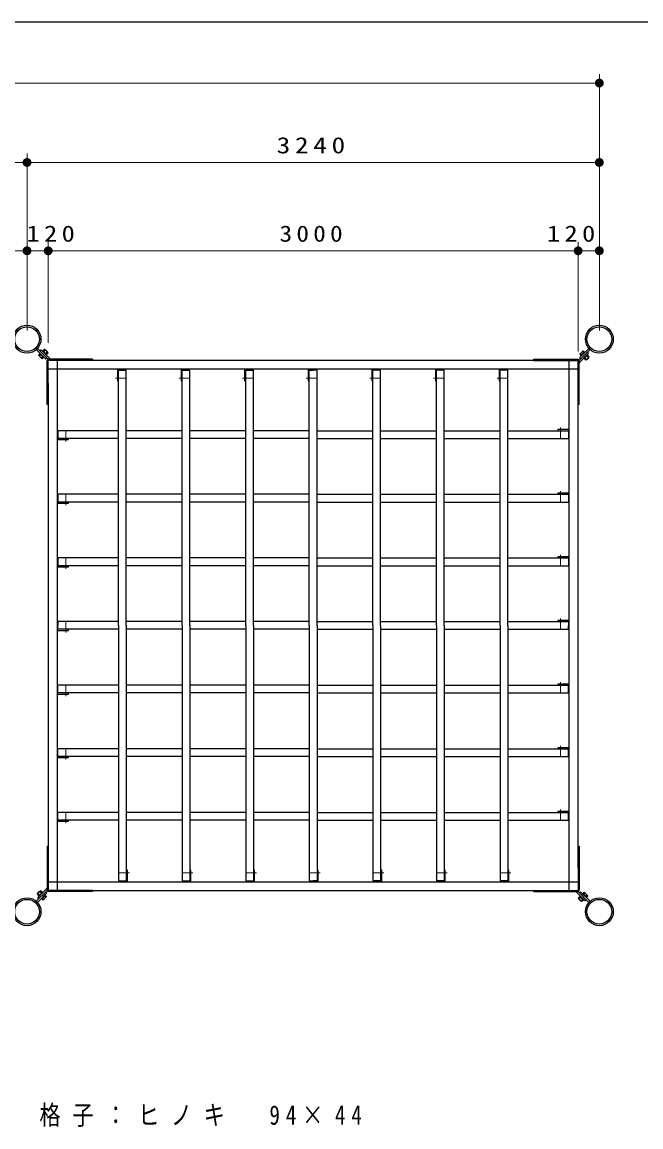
# Model space of a CAD drawing. Units: millimetres on the paper, scale 1:50. Extents: x -365 to 12, y -40 to 257.
# Drawn here: x -199.5 to -129.4, y 132 to 257 of the extents above; entities that cross this region are included whole.
import ezdxf

# ---------------------------------------------------------------- set-up
doc = ezdxf.new("R2010")
doc.units = ezdxf.units.MM
doc.linetypes.add('USER2', pattern=[6, 3, -1, 1, -1])
doc.layers.add('1_50', color=3, linetype='Continuous', lineweight=25)
doc.layers.add('99', color=7, linetype='Continuous', lineweight=13)
doc.styles.add('ＭＳ ゴシック', font='')
doc.styles.get('ＭＳ ゴシック').set_extended_font_data('MS Gothic')

# ---------------------------------------------------------------- blocks, each defined once
blk = doc.blocks.new('filled_dot')
at = {"color": 0, "linetype": 'Continuous', "lineweight": -2, "const_width": 1.25}
blk.add_lwpolyline([(-0.625, 0, 1), (0.625, 0, 1)], format="xyb", close=True, dxfattribs=at)

msp = doc.modelspace()

# ---------------------------------------------------------------- linework, layer by layer
at = {"layer": '1_50', "color": 7, "lineweight": 13}
for p, q in [((-328.491, 250.099), (-134.091, 250.099)), ((-134.091, 222.114), (-134.091, 251.099)), ((-198.891, 222.114), (-198.891, 242.114)), ((-198.891, 222.114), (-198.891, 242.114)), ((-134.091, 222.114), (-134.091, 242.114)), ((-263.691, 241.114), (-198.891, 241.114)), ((-198.891, 241.114), (-134.091, 241.114)), ((-196.491, 220.695), (-196.491, 232.114)), ((-136.491, 219.714), (-136.491, 232.114)), ((-204.967, 231.114), (-198.891, 231.114)), ((-198.891, 231.114), (-192.845, 231.114)), ((-196.491, 231.114), (-136.491, 231.114)), ((-140.167, 231.114), (-134.091, 231.114))]:
    msp.add_line(p, q, dxfattribs=at)
at = {"layer": '1_50'}
for p, q in [((-197.839, 219.934), (-196.767, 218.862)), ((-197.712, 220.062), (-196.483, 218.834)), ((-197.434, 219.439), (-197.575, 219.298)), ((-197.179, 218.902), (-197.575, 219.298)), ((-197.349, 219.354), (-197.491, 219.213)), ((-197.403, 219.498), (-197.448, 219.453)), ((-197.024, 219.029), (-197.448, 219.453)), ((-197.417, 219.767), (-197.29, 219.894)), ((-197.29, 219.894), (-196.229, 218.834)), ((-197.123, 219.128), (-197.264, 218.986)), ((-197.038, 219.043), (-197.179, 218.902)), ((-197.148, 219.753), (-197.103, 219.798)), ((-196.679, 219.374), (-197.103, 219.798)), ((-197.089, 219.784), (-196.905, 219.968)), ((-196.979, 219.074), (-197.024, 219.029)), ((-197.004, 219.699), (-196.784, 219.92)), ((-196.509, 219.572), (-196.905, 219.968)), ((-196.557, 219.694), (-196.784, 219.92)), ((-196.778, 219.473), (-196.557, 219.694)), ((-196.767, 218.862), (-196.639, 218.989)), ((-196.724, 219.329), (-196.679, 219.374)), ((-196.693, 219.388), (-196.509, 219.572)), ((-191.491, 218.834), (-196.431, 218.834)), ((-191.491, 218.834), (-191.491, 218.714)), ((-141.491, 218.714), (-141.491, 218.834)), ((-141.491, 218.834), (-136.551, 218.834)), ((-135.143, 219.934), (-136.371, 218.706)), ((-135.31, 219.513), (-136.371, 218.452)), ((-135.27, 220.062), (-136.342, 218.989)), ((-136.342, 218.989), (-136.215, 218.862)), ((-136.303, 219.402), (-135.907, 219.798)), ((-136.161, 219.261), (-136.303, 219.402)), ((-136.076, 219.346), (-136.218, 219.487)), ((-136.175, 219.247), (-135.751, 219.671)), ((-136.13, 219.201), (-136.175, 219.247)), ((-135.85, 219.572), (-135.992, 219.713)), ((-135.765, 219.657), (-135.907, 219.798)), ((-135.876, 218.947), (-135.83, 218.902)), ((-135.83, 218.902), (-135.406, 219.326)), ((-135.816, 218.916), (-135.632, 218.732)), ((-135.706, 219.626), (-135.751, 219.671)), ((-135.731, 219.001), (-135.511, 218.78)), ((-135.632, 218.732), (-135.236, 219.128)), ((-135.511, 218.78), (-135.284, 219.006)), ((-135.505, 219.227), (-135.284, 219.006)), ((-135.451, 219.371), (-135.406, 219.326)), ((-135.437, 219.64), (-135.31, 219.513)), ((-135.42, 219.312), (-135.236, 219.128)), ((-196.611, 213.714), (-196.611, 218.654)), ((-196.491, 213.714), (-196.491, 218.654)), ((-136.491, 217.714), (-196.491, 217.714)), ((-191.491, 218.714), (-196.431, 218.714)), ((-195.491, 218.714), (-195.491, 158.714)), ((-139.091, 218.714), (-193.891, 218.714)), ((-188.651, 217.714), (-188.651, 216.414)), ((-188.531, 217.614), (-187.651, 217.614)), ((-188.531, 188.714), (-188.531, 217.614)), ((-187.651, 188.714), (-187.651, 217.614)), ((-181.451, 217.714), (-181.451, 216.414)), ((-181.331, 217.614), (-180.451, 217.614)), ((-181.331, 188.714), (-181.331, 217.614)), ((-180.451, 188.714), (-180.451, 217.614)), ((-174.251, 217.714), (-174.251, 216.414)), ((-174.131, 217.614), (-173.251, 217.614)), ((-174.131, 188.714), (-174.131, 217.614)), ((-173.251, 188.714), (-173.251, 217.614)), ((-167.051, 217.714), (-167.051, 216.414)), ((-166.931, 217.614), (-166.491, 217.614)), ((-166.931, 188.714), (-166.931, 217.614)), ((-166.051, 217.614), (-166.491, 217.614)), ((-166.051, 188.714), (-166.051, 217.614)), ((-159.851, 217.714), (-159.851, 216.414)), ((-158.851, 217.614), (-159.731, 217.614)), ((-159.731, 188.714), (-159.731, 217.614)), ((-158.851, 188.714), (-158.851, 217.614)), ((-152.651, 217.714), (-152.651, 216.414)), ((-151.651, 217.614), (-152.531, 217.614)), ((-152.531, 188.714), (-152.531, 217.614)), ((-151.651, 188.714), (-151.651, 217.614)), ((-145.451, 217.714), (-145.451, 216.414)), ((-144.451, 217.614), (-145.331, 217.614)), ((-145.331, 188.714), (-145.331, 217.614)), ((-144.451, 188.714), (-144.451, 217.614)), ((-141.491, 218.714), (-136.551, 218.714)), ((-137.491, 158.714), (-137.491, 218.714)), ((-136.491, 213.714), (-136.491, 218.654)), ((-136.371, 213.714), (-136.371, 218.654)), ((-188.651, 216.414), (-188.531, 216.414)), ((-181.451, 216.414), (-181.331, 216.414)), ((-174.251, 216.414), (-174.131, 216.414)), ((-167.051, 216.414), (-166.931, 216.414)), ((-159.851, 216.414), (-159.731, 216.414)), ((-152.651, 216.414), (-152.531, 216.414)), ((-145.451, 216.414), (-145.331, 216.414)), ((-196.491, 216.114), (-196.491, 161.314)), ((-136.491, 161.314), (-136.491, 216.114)), ((-196.491, 213.714), (-196.611, 213.714)), ((-136.371, 213.714), (-136.491, 213.714)), ((-188.531, 210.754), (-195.391, 210.754)), ((-195.391, 210.754), (-195.391, 209.874)), ((-181.331, 210.754), (-187.651, 210.754)), ((-174.131, 210.754), (-180.451, 210.754)), ((-166.931, 210.754), (-173.251, 210.754)), ((-166.051, 210.754), (-159.731, 210.754)), ((-158.851, 210.754), (-152.531, 210.754)), ((-151.651, 210.754), (-145.331, 210.754)), ((-144.451, 210.754), (-137.591, 210.754)), ((-138.791, 210.874), (-138.791, 210.754)), ((-137.491, 210.874), (-138.791, 210.874)), ((-137.591, 210.754), (-137.591, 209.874)), ((-195.491, 209.754), (-194.191, 209.754)), ((-188.531, 209.874), (-195.391, 209.874)), ((-194.191, 209.754), (-194.191, 209.874)), ((-181.331, 209.874), (-187.651, 209.874)), ((-174.131, 209.874), (-180.451, 209.874)), ((-166.931, 209.874), (-173.251, 209.874)), ((-166.051, 209.874), (-159.731, 209.874)), ((-158.851, 209.874), (-152.531, 209.874)), ((-151.651, 209.874), (-145.331, 209.874)), ((-144.451, 209.874), (-137.591, 209.874)), ((-188.531, 203.554), (-195.391, 203.554)), ((-195.391, 203.554), (-195.391, 202.674)), ((-188.531, 202.674), (-195.391, 202.674)), ((-194.191, 202.554), (-194.191, 202.674)), ((-181.331, 203.554), (-187.651, 203.554)), ((-181.331, 202.674), (-187.651, 202.674)), ((-174.131, 203.554), (-180.451, 203.554)), ((-174.131, 202.674), (-180.451, 202.674)), ((-166.931, 203.554), (-173.251, 203.554)), ((-166.931, 202.674), (-173.251, 202.674)), ((-166.051, 203.554), (-159.731, 203.554)), ((-166.051, 202.674), (-159.731, 202.674)), ((-158.851, 203.554), (-152.531, 203.554)), ((-158.851, 202.674), (-152.531, 202.674)), ((-151.651, 203.554), (-145.331, 203.554)), ((-151.651, 202.674), (-145.331, 202.674)), ((-144.451, 203.554), (-137.591, 203.554)), ((-144.451, 202.674), (-137.591, 202.674)), ((-138.791, 203.674), (-138.791, 203.554)), ((-137.491, 203.674), (-138.791, 203.674)), ((-137.591, 203.554), (-137.591, 202.674)), ((-195.491, 202.554), (-194.191, 202.554)), ((-188.531, 196.354), (-195.391, 196.354)), ((-195.391, 196.354), (-195.391, 195.474)), ((-181.331, 196.354), (-187.651, 196.354)), ((-174.131, 196.354), (-180.451, 196.354)), ((-166.931, 196.354), (-173.251, 196.354)), ((-166.051, 196.354), (-159.731, 196.354)), ((-158.851, 196.354), (-152.531, 196.354)), ((-151.651, 196.354), (-145.331, 196.354)), ((-144.451, 196.354), (-137.591, 196.354)), ((-138.791, 196.474), (-138.791, 196.354)), ((-137.491, 196.474), (-138.791, 196.474)), ((-137.591, 196.354), (-137.591, 195.474)), ((-195.491, 195.354), (-194.191, 195.354)), ((-188.531, 195.474), (-195.391, 195.474)), ((-194.191, 195.354), (-194.191, 195.474)), ((-181.331, 195.474), (-187.651, 195.474)), ((-174.131, 195.474), (-180.451, 195.474)), ((-166.931, 195.474), (-173.251, 195.474)), ((-166.051, 195.474), (-159.731, 195.474)), ((-158.851, 195.474), (-152.531, 195.474)), ((-151.651, 195.474), (-145.331, 195.474)), ((-144.451, 195.474), (-137.591, 195.474)), ((-188.531, 189.154), (-195.391, 189.154)), ((-195.391, 189.154), (-195.391, 188.714)), ((-181.331, 189.154), (-187.651, 189.154)), ((-174.131, 189.154), (-180.451, 189.154)), ((-166.931, 189.154), (-173.251, 189.154)), ((-166.051, 189.154), (-159.731, 189.154)), ((-158.851, 189.154), (-152.531, 189.154)), ((-151.651, 189.154), (-145.331, 189.154)), ((-144.451, 189.154), (-137.591, 189.154)), ((-138.791, 189.274), (-138.791, 189.154)), ((-137.491, 189.274), (-138.791, 189.274)), ((-137.591, 189.154), (-137.591, 188.714)), ((-195.491, 188.154), (-194.191, 188.154)), ((-195.391, 188.274), (-195.391, 188.714)), ((-188.531, 188.274), (-195.391, 188.274)), ((-194.191, 188.154), (-194.191, 188.274)), ((-188.531, 188.714), (-188.531, 159.814)), ((-187.651, 188.714), (-187.651, 159.814)), ((-181.331, 188.274), (-187.651, 188.274)), ((-181.331, 188.714), (-181.331, 159.814)), ((-180.451, 188.714), (-180.451, 159.814)), ((-174.131, 188.274), (-180.451, 188.274)), ((-174.131, 188.714), (-174.131, 159.814)), ((-173.251, 188.714), (-173.251, 159.814)), ((-166.931, 188.274), (-173.251, 188.274)), ((-166.931, 188.714), (-166.931, 159.814)), ((-166.051, 188.714), (-166.051, 159.814)), ((-166.051, 188.274), (-159.731, 188.274)), ((-159.731, 188.714), (-159.731, 159.814)), ((-158.851, 188.714), (-158.851, 159.814)), ((-158.851, 188.274), (-152.531, 188.274)), ((-152.531, 188.714), (-152.531, 159.814)), ((-151.651, 188.714), (-151.651, 159.814)), ((-151.651, 188.274), (-145.331, 188.274)), ((-145.331, 188.714), (-145.331, 159.814)), ((-144.451, 188.714), (-144.451, 159.814)), ((-144.451, 188.274), (-137.591, 188.274)), ((-137.591, 188.274), (-137.591, 188.714)), ((-188.531, 181.954), (-195.391, 181.954)), ((-195.391, 181.074), (-195.391, 181.954)), ((-181.331, 181.954), (-187.651, 181.954)), ((-174.131, 181.954), (-180.451, 181.954)), ((-166.931, 181.954), (-173.251, 181.954)), ((-166.051, 181.954), (-159.731, 181.954)), ((-158.851, 181.954), (-152.531, 181.954)), ((-151.651, 181.954), (-145.331, 181.954)), ((-144.451, 181.954), (-137.591, 181.954)), ((-138.791, 182.074), (-138.791, 181.954)), ((-137.491, 182.074), (-138.791, 182.074)), ((-137.591, 181.074), (-137.591, 181.954)), ((-195.491, 180.954), (-194.191, 180.954)), ((-188.531, 181.074), (-195.391, 181.074)), ((-194.191, 180.954), (-194.191, 181.074)), ((-181.331, 181.074), (-187.651, 181.074)), ((-174.131, 181.074), (-180.451, 181.074)), ((-166.931, 181.074), (-173.251, 181.074)), ((-166.051, 181.074), (-159.731, 181.074)), ((-158.851, 181.074), (-152.531, 181.074)), ((-151.651, 181.074), (-145.331, 181.074)), ((-144.451, 181.074), (-137.591, 181.074)), ((-188.531, 174.754), (-195.391, 174.754)), ((-195.391, 173.874), (-195.391, 174.754)), ((-188.531, 173.874), (-195.391, 173.874)), ((-194.191, 173.754), (-194.191, 173.874)), ((-181.331, 174.754), (-187.651, 174.754)), ((-181.331, 173.874), (-187.651, 173.874)), ((-174.131, 174.754), (-180.451, 174.754)), ((-174.131, 173.874), (-180.451, 173.874)), ((-166.931, 174.754), (-173.251, 174.754)), ((-166.931, 173.874), (-173.251, 173.874)), ((-166.051, 174.754), (-159.731, 174.754)), ((-166.051, 173.874), (-159.731, 173.874)), ((-158.851, 174.754), (-152.531, 174.754)), ((-158.851, 173.874), (-152.531, 173.874)), ((-151.651, 174.754), (-145.331, 174.754)), ((-151.651, 173.874), (-145.331, 173.874)), ((-144.451, 174.754), (-137.591, 174.754)), ((-144.451, 173.874), (-137.591, 173.874)), ((-138.791, 174.874), (-138.791, 174.754)), ((-137.491, 174.874), (-138.791, 174.874)), ((-137.591, 173.874), (-137.591, 174.754)), ((-195.491, 173.754), (-194.191, 173.754)), ((-138.791, 167.674), (-138.791, 167.554)), ((-137.491, 167.674), (-138.791, 167.674)), ((-195.491, 166.554), (-194.191, 166.554)), ((-188.531, 167.554), (-195.391, 167.554)), ((-195.391, 166.674), (-195.391, 167.554)), ((-188.531, 166.674), (-195.391, 166.674)), ((-194.191, 166.554), (-194.191, 166.674)), ((-181.331, 167.554), (-187.651, 167.554)), ((-181.331, 166.674), (-187.651, 166.674)), ((-174.131, 167.554), (-180.451, 167.554)), ((-174.131, 166.674), (-180.451, 166.674)), ((-166.931, 167.554), (-173.251, 167.554)), ((-166.931, 166.674), (-173.251, 166.674)), ((-166.051, 167.554), (-159.731, 167.554)), ((-166.051, 166.674), (-159.731, 166.674)), ((-158.851, 167.554), (-152.531, 167.554)), ((-158.851, 166.674), (-152.531, 166.674)), ((-151.651, 167.554), (-145.331, 167.554)), ((-151.651, 166.674), (-145.331, 166.674)), ((-144.451, 167.554), (-137.591, 167.554)), ((-144.451, 166.674), (-137.591, 166.674)), ((-137.591, 166.674), (-137.591, 167.554)), ((-196.611, 163.714), (-196.491, 163.714)), ((-196.611, 163.714), (-196.611, 158.774)), ((-196.491, 163.714), (-196.491, 158.774)), ((-136.491, 163.714), (-136.371, 163.714)), ((-136.491, 163.714), (-136.491, 158.774)), ((-136.371, 163.714), (-136.371, 158.774)), ((-187.531, 161.014), (-187.651, 161.014)), ((-187.531, 159.714), (-187.531, 161.014)), ((-180.331, 161.014), (-180.451, 161.014)), ((-180.331, 159.714), (-180.331, 161.014)), ((-173.131, 161.014), (-173.251, 161.014)), ((-173.131, 159.714), (-173.131, 161.014)), ((-165.931, 161.014), (-166.051, 161.014)), ((-165.931, 159.714), (-165.931, 161.014)), ((-158.731, 161.014), (-158.851, 161.014)), ((-158.731, 159.714), (-158.731, 161.014)), ((-151.531, 161.014), (-151.651, 161.014)), ((-151.531, 159.714), (-151.531, 161.014)), ((-144.331, 161.014), (-144.451, 161.014)), ((-144.331, 159.714), (-144.331, 161.014)), ((-197.672, 157.915), (-196.611, 158.975)), ((-196.491, 159.714), (-136.491, 159.714)), ((-188.531, 159.814), (-187.651, 159.814)), ((-181.331, 159.814), (-180.451, 159.814)), ((-174.131, 159.814), (-173.251, 159.814)), ((-166.931, 159.814), (-166.491, 159.814)), ((-166.051, 159.814), (-166.491, 159.814)), ((-158.851, 159.814), (-159.731, 159.814)), ((-151.651, 159.814), (-152.531, 159.814)), ((-144.451, 159.814), (-145.331, 159.814)), ((-197.839, 157.493), (-196.611, 158.721)), ((-197.349, 158.695), (-197.745, 158.299)), ((-197.561, 158.115), (-197.745, 158.299)), ((-197.712, 157.365), (-196.639, 158.438)), ((-197.471, 158.647), (-197.697, 158.421)), ((-197.476, 158.2), (-197.697, 158.421)), ((-197.544, 157.787), (-197.672, 157.915)), ((-197.151, 158.525), (-197.575, 158.101)), ((-197.53, 158.056), (-197.575, 158.101)), ((-197.25, 158.426), (-197.471, 158.647)), ((-197.165, 158.511), (-197.349, 158.695)), ((-197.276, 157.801), (-197.23, 157.756)), ((-196.806, 158.18), (-197.23, 157.756)), ((-197.216, 157.77), (-197.075, 157.629)), ((-197.106, 158.48), (-197.151, 158.525)), ((-197.131, 157.855), (-196.99, 157.714)), ((-196.679, 158.025), (-197.075, 157.629)), ((-196.905, 158.081), (-196.764, 157.94)), ((-196.851, 158.226), (-196.806, 158.18)), ((-196.82, 158.166), (-196.679, 158.025)), ((-196.639, 158.438), (-196.767, 158.565)), ((-191.491, 158.714), (-196.431, 158.714)), ((-191.491, 158.594), (-196.431, 158.594)), ((-193.891, 158.714), (-139.091, 158.714)), ((-191.491, 158.714), (-191.491, 158.594)), ((-141.491, 158.594), (-141.491, 158.714)), ((-141.491, 158.714), (-136.551, 158.714)), ((-141.491, 158.594), (-136.551, 158.594)), ((-135.692, 157.533), (-136.753, 158.594)), ((-135.27, 157.365), (-136.498, 158.594)), ((-136.289, 158.039), (-136.472, 157.855)), ((-136.472, 157.855), (-136.076, 157.459)), ((-136.204, 157.954), (-136.424, 157.734)), ((-136.424, 157.734), (-136.198, 157.507)), ((-136.215, 158.565), (-136.342, 158.438)), ((-136.257, 158.098), (-136.303, 158.053)), ((-136.303, 158.053), (-135.878, 157.629)), ((-135.143, 157.493), (-136.215, 158.565)), ((-135.977, 157.728), (-136.198, 157.507)), ((-135.893, 157.643), (-136.076, 157.459)), ((-136.003, 158.353), (-135.958, 158.398)), ((-135.958, 158.398), (-135.533, 157.974)), ((-135.943, 158.384), (-135.802, 158.525)), ((-135.833, 157.674), (-135.878, 157.629)), ((-135.859, 158.299), (-135.717, 158.441)), ((-135.802, 158.525), (-135.406, 158.129)), ((-135.564, 157.66), (-135.692, 157.533)), ((-135.632, 158.073), (-135.491, 158.214)), ((-135.579, 157.929), (-135.533, 157.974)), ((-135.547, 157.988), (-135.406, 158.129))]:
    msp.add_line(p, q, dxfattribs=at)
at = {"layer": '1_50', "color": 7, "linetype": 'USER2', "lineweight": 13}
for p, q in [((-187.651, 216.714), (-188.877, 216.714)), ((-180.451, 216.714), (-181.677, 216.714)), ((-173.251, 216.714), (-174.477, 216.714)), ((-166.051, 216.714), (-167.277, 216.714)), ((-158.851, 216.714), (-160.077, 216.714)), ((-151.651, 216.714), (-152.877, 216.714)), ((-144.451, 216.714), (-145.677, 216.714)), ((-194.491, 210.754), (-194.491, 209.527)), ((-138.491, 209.874), (-138.491, 211.1)), ((-138.491, 202.674), (-138.491, 203.9)), ((-194.491, 203.554), (-194.491, 202.327)), ((-194.491, 196.354), (-194.491, 195.127)), ((-138.491, 195.474), (-138.491, 196.7)), ((-194.491, 189.154), (-194.491, 187.927)), ((-138.491, 188.274), (-138.491, 189.5)), ((-194.491, 181.954), (-194.491, 180.727)), ((-138.491, 181.074), (-138.491, 182.3)), ((-138.491, 173.874), (-138.491, 175.1)), ((-194.491, 174.754), (-194.491, 173.527)), ((-138.491, 166.674), (-138.491, 167.9)), ((-194.491, 167.554), (-194.491, 166.327)), ((-188.531, 160.714), (-187.305, 160.714)), ((-181.331, 160.714), (-180.105, 160.714)), ((-174.131, 160.714), (-172.905, 160.714)), ((-166.931, 160.714), (-165.705, 160.714)), ((-159.731, 160.714), (-158.505, 160.714)), ((-152.531, 160.714), (-151.305, 160.714)), ((-145.331, 160.714), (-144.105, 160.714))]:
    msp.add_line(p, q, dxfattribs=at)
at = {"layer": '1_50'}
for centre, radius in [((-198.891, 221.114), 1.58), ((-198.891, 221.114), 1.58), ((-134.091, 221.114), 1.58), ((-198.891, 221.114), 1.398), ((-198.891, 221.114), 1.398), ((-134.091, 221.114), 1.398), ((-198.891, 156.314), 1.58), ((-198.891, 156.314), 1.58), ((-198.891, 156.314), 1.398), ((-198.891, 156.314), 1.398), ((-134.091, 156.314), 1.58), ((-134.091, 156.314), 1.398)]:
    msp.add_circle(centre, radius, dxfattribs=at)
for centre, radius, start, end in [((-196.431, 218.654), 0.18, 90, 180), ((-136.551, 218.654), 0.18, 0, 90), ((-196.431, 218.654), 0.06, 90, 180), ((-136.551, 218.654), 0.06, 0, 90), ((-196.431, 158.774), 0.18, 180, 270), ((-196.431, 158.774), 0.06, 180, 270), ((-136.551, 158.774), 0.06, 270, 0), ((-136.551, 158.774), 0.18, 270, 0)]:
    msp.add_arc(centre, radius, start, end, dxfattribs=at)
at = {"layer": '99', "color": 20, "lineweight": 25}
msp.add_line((0, 257), (-365, 257), dxfattribs=at)

# ---------------------------------------------------------------- block references
at = {"layer": '1_50', "color": 7, "lineweight": 13, "xscale": 0.4, "yscale": 0.4, "rotation": 180}
for p in [(-134.091, 250.099), (-198.891, 241.114), (-134.091, 241.114), (-198.891, 231.114), (-196.491, 231.114), (-136.491, 231.114), (-134.091, 231.114)]:
    msp.add_blockref('filled_dot', p, dxfattribs=at)
at = {"layer": '1_50', "color": 7, "lineweight": 13, "xscale": 0.4, "yscale": 0.4}
for p in [(-198.891, 241.114), (-198.891, 231.114), (-196.491, 231.114), (-136.491, 231.114)]:
    msp.add_blockref('filled_dot', p, dxfattribs=at)

# ---------------------------------------------------------------- texts
at = {"layer": '1_50', "color": 7, "style": 'ＭＳ ゴシック'}
for s, insert, char_height, attachment_point in [('\\T1.33;\\W1.25;3240', (-166.491, 242.114), 1.833, 8), ('\\T1.33;\\W1.2;120', (-195.97, 232.114), 1.833, 8), ('\\T1.33;\\W1.15;3000', (-166.491, 232.114), 1.833, 8), ('\\T1.33;\\W1.2;120', (-137.042, 232.114), 1.833, 8), ('\\T1.55;\\W0.8;格子：ヒノキ\u300094×44', (-197.485, 133.183), 2.199, 4)]:
    msp.add_mtext(s, dxfattribs=dict(at, insert=insert, char_height=char_height, attachment_point=attachment_point))

doc.saveas('drawing.dxf')
